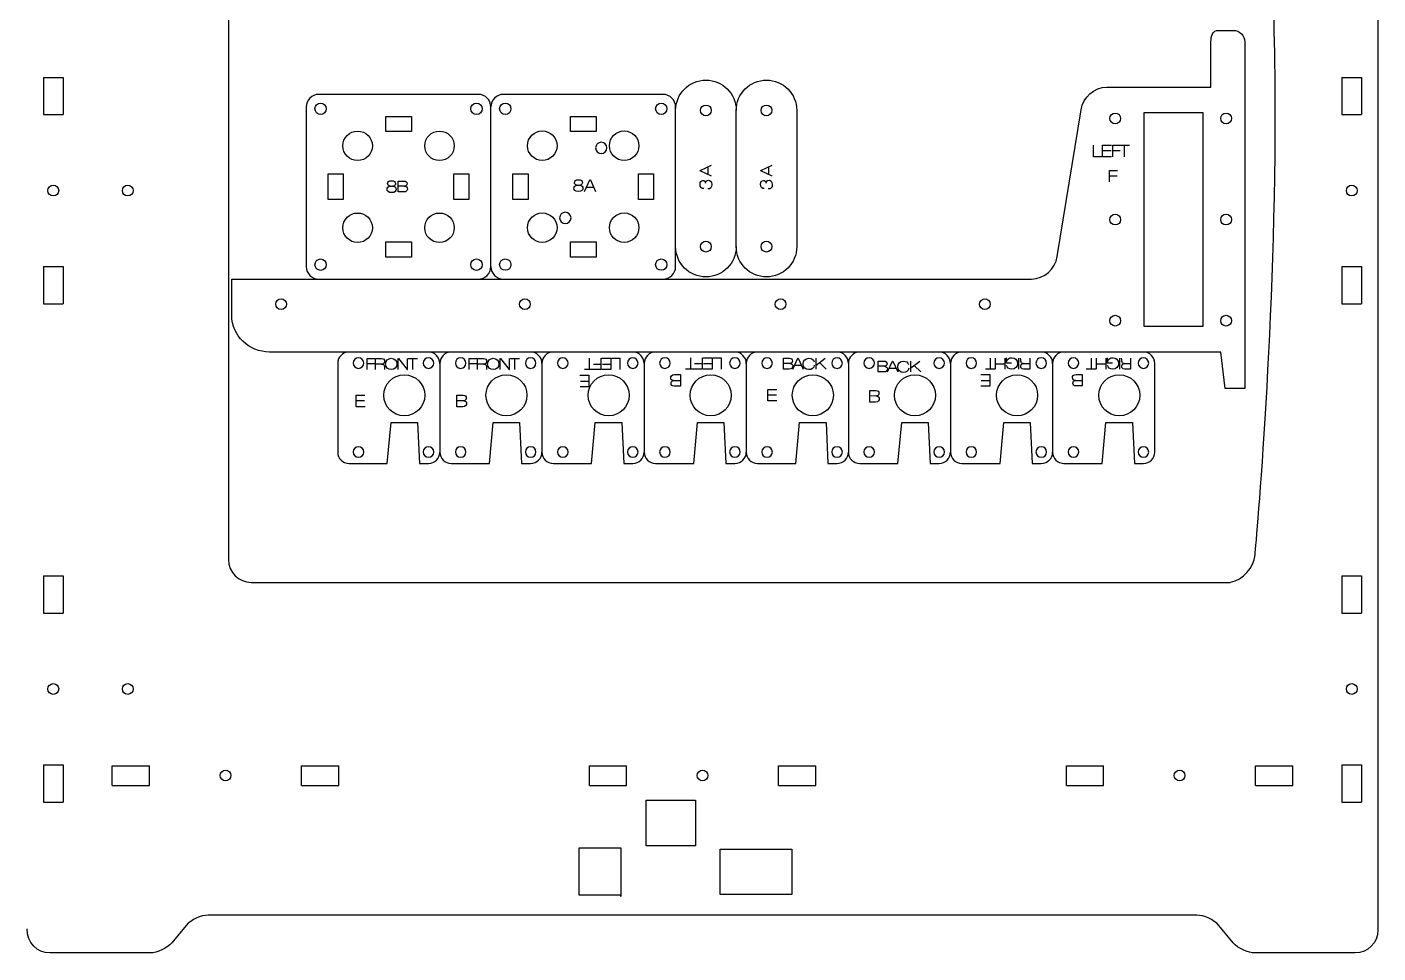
# Model space of a CAD drawing. Header units: millimetres. Extents: x -1166 to -93, y -857 to -63.
# Drawn here: x -449.9 to -92.8, y -450.9 to -206.1 of the extents above; entities that cross this region are included whole.
import ezdxf

# ---------------------------------------------------------------- set-up
doc = ezdxf.new("R2010")
doc.units = ezdxf.units.MM
doc.layers.add('CUTS', color=1, linetype='Continuous', true_color=0xff0000)
doc.layers.add('TEXT', color=5, linetype='Continuous', true_color=0x0000ff)

msp = doc.modelspace()

# ---------------------------------------------------------------- linework, layer by layer
at = {"layer": 'CUTS', "color": 1, "lineweight": 25, "true_color": 0xff0000}
for p, q in [((-445.6, -219.45), (-440.4, -219.45)), ((-445.6, -219.45), (-445.6, -229.3)), ((-440.4, -219.45), (-440.4, -229.3)), ((-102.38, -219.45), (-97.18, -219.45)), ((-102.38, -219.45), (-102.38, -229.3)), ((-97.18, -219.45), (-97.18, -229.3)), ((-445.6, -229.3), (-440.4, -229.3)), ((-102.38, -229.3), (-97.18, -229.3)), ((-445.6, -269.45), (-440.4, -269.45)), ((-445.6, -269.45), (-445.6, -279.3)), ((-440.4, -269.45), (-440.4, -279.3)), ((-102.38, -269.45), (-97.18, -269.45)), ((-102.38, -269.45), (-102.38, -279.3)), ((-97.18, -269.45), (-97.18, -279.3)), ((-445.6, -279.3), (-440.4, -279.3)), ((-102.38, -279.3), (-97.18, -279.3)), ((-445.6, -351.17), (-440.4, -351.17)), ((-445.6, -351.17), (-445.6, -361.02)), ((-440.4, -351.17), (-440.4, -361.02)), ((-102.38, -351.17), (-97.18, -351.17)), ((-102.38, -351.17), (-102.38, -361.02)), ((-97.18, -351.17), (-97.18, -361.02)), ((-445.6, -361.02), (-440.4, -361.02)), ((-102.38, -361.02), (-97.18, -361.02)), ((-445.6, -401.17), (-440.4, -401.17)), ((-445.6, -401.17), (-445.6, -411.02)), ((-440.4, -401.17), (-440.4, -411.02)), ((-427.39, -406.57), (-427.39, -401.37)), ((-427.39, -401.37), (-417.54, -401.37)), ((-417.54, -406.57), (-417.54, -401.37)), ((-377.39, -406.57), (-377.39, -401.37)), ((-377.39, -401.37), (-367.54, -401.37)), ((-367.54, -406.57), (-367.54, -401.37)), ((-301.3, -406.57), (-301.3, -401.37)), ((-301.3, -401.37), (-291.45, -401.37)), ((-291.45, -406.57), (-291.45, -401.37)), ((-251.3, -406.57), (-251.3, -401.37)), ((-251.3, -401.37), (-241.45, -401.37)), ((-241.45, -406.57), (-241.45, -401.37)), ((-175.2, -406.57), (-175.2, -401.37)), ((-175.2, -401.37), (-165.36, -401.37)), ((-165.36, -406.57), (-165.36, -401.37)), ((-125.2, -406.57), (-125.2, -401.37)), ((-125.2, -401.37), (-115.36, -401.37)), ((-115.36, -406.57), (-115.36, -401.37)), ((-102.38, -401.17), (-97.18, -401.17)), ((-102.38, -401.17), (-102.38, -411.02)), ((-97.18, -401.17), (-97.18, -411.02)), ((-427.39, -406.57), (-417.54, -406.57)), ((-377.39, -406.57), (-367.54, -406.57)), ((-301.3, -406.57), (-291.45, -406.57)), ((-251.3, -406.57), (-241.45, -406.57)), ((-175.2, -406.57), (-165.36, -406.57)), ((-125.2, -406.57), (-115.36, -406.57)), ((-445.6, -411.02), (-440.4, -411.02)), ((-102.38, -411.02), (-97.18, -411.02))]:
    msp.add_line(p, q, dxfattribs=at)
for points in [[(-92.85, -78.85), (-92.85, -444.87)], [(-396.69, -103.92), (-396.69, -346.92)], [(-134.99, -207.04), (-131.07, -207.04)], [(-164.52, -222.04), (-136.99, -222.04), (-136.99, -210.04)], [(-128.07, -210.04), (-128.07, -225.04), (-128.07, -225.04)], [(-330.64, -223.94), (-372.82, -223.95)], [(-281.82, -223.94), (-324, -223.95)], [(-128.07, -225.04), (-128.07, -301.66), (-133.28, -301.66), (-134.38, -292.04), (-382.63, -292.04), (-385.81, -292.04)], [(-376.14, -227.27), (-376.13, -269.44)], [(-327.32, -269.44), (-327.33, -227.26)], [(-278.49, -269.44), (-278.5, -227.26)], [(-262.49, -264.18), (-262.49, -228.18)], [(-246.49, -228.18), (-246.49, -264.18), (-246.49, -264.18)], [(-177.65, -266.8), (-171.29, -227.99)], [(-355.13, -229.75), (-348.33, -229.75), (-348.33, -233.75), (-355.13, -233.75), (-355.13, -229.75), (-355.13, -229.75)], [(-306.3, -229.75), (-299.5, -229.75), (-299.5, -233.75), (-306.3, -233.75), (-306.3, -229.75), (-306.3, -229.75)], [(-154.62, -228.74), (-139.17, -228.74), (-139.17, -285.33), (-154.62, -285.33), (-154.62, -228.74), (-154.62, -228.74)], [(-370.33, -244.95), (-366.33, -244.95), (-366.33, -251.75), (-370.33, -251.75), (-370.33, -244.95), (-370.33, -244.95)], [(-333.12, -251.76), (-337.12, -251.75), (-337.12, -244.95), (-333.12, -244.95), (-333.12, -251.76), (-333.12, -251.76)], [(-321.51, -244.95), (-317.51, -244.95), (-317.51, -251.75), (-321.51, -251.75), (-321.51, -244.95), (-321.51, -244.95)], [(-288.3, -244.95), (-284.3, -244.95), (-284.3, -251.75), (-288.3, -251.75), (-288.3, -244.95), (-288.3, -244.95)], [(-355.13, -262.95), (-348.33, -262.95), (-348.33, -266.95), (-355.13, -266.95), (-355.13, -262.95), (-355.13, -262.95)], [(-306.31, -266.95), (-306.3, -262.95), (-299.5, -262.95), (-299.5, -266.95), (-306.31, -266.95), (-306.31, -266.95)], [(-395.81, -282.39), (-395.81, -272.75), (-184.42, -272.75)], [(-367.81, -295.04), (-367.81, -318.5)], [(-340.81, -295.04), (-340.81, -318.5)], [(-313.82, -295.04), (-313.82, -318.5)], [(-286.82, -295.04), (-286.82, -318.5)], [(-259.83, -295.04), (-259.83, -318.5)], [(-232.83, -295.04), (-232.83, -318.5)], [(-205.83, -295.04), (-205.83, -318.5)], [(-178.84, -295.04), (-178.84, -318.5)], [(-151.84, -318.5), (-151.84, -295.04)], [(-364.81, -321.5), (-354.71, -321.5), (-353.71, -310.66), (-346.71, -310.66), (-346.71, -310.66), (-346.21, -321.5), (-343.81, -321.5)], [(-337.81, -321.5), (-327.72, -321.5), (-326.72, -310.66), (-319.72, -310.66), (-319.72, -310.66), (-319.22, -321.5), (-316.82, -321.5)], [(-310.82, -321.5), (-300.72, -321.5), (-299.72, -310.66), (-292.72, -310.66), (-292.22, -321.5), (-289.82, -321.5)], [(-283.82, -321.5), (-273.72, -321.5), (-272.72, -310.66), (-265.72, -310.66), (-265.72, -310.66), (-265.22, -321.5), (-262.82, -321.5)], [(-256.83, -321.5), (-246.73, -321.5), (-245.73, -310.66), (-238.73, -310.66), (-238.73, -310.66), (-238.23, -321.5), (-235.83, -321.5)], [(-229.83, -321.5), (-219.73, -321.5), (-218.73, -310.66), (-211.73, -310.66), (-211.73, -310.66), (-211.23, -321.5), (-208.83, -321.5)], [(-202.83, -321.5), (-192.74, -321.5), (-191.74, -310.66), (-184.74, -310.66), (-184.74, -310.66), (-184.24, -321.5), (-181.84, -321.5)], [(-175.84, -321.5), (-165.74, -321.5), (-164.74, -310.66), (-157.74, -310.66), (-157.74, -310.66), (-157.24, -321.5), (-154.84, -321.5)], [(-390.69, -352.92), (-131.89, -352.92), (-131.82, -352.86), (-131.82, -352.86)], [(-286.28, -410.52), (-273.28, -410.52), (-273.28, -422.52), (-286.28, -422.52), (-286.28, -410.52), (-286.28, -410.52)], [(-292.98, -435.62), (-303.98, -435.62), (-303.98, -423.12), (-292.98, -423.12), (-292.98, -435.92), (-292.98, -435.62), (-292.98, -435.62)], [(-266.68, -423.42), (-247.78, -423.42), (-247.78, -435.42), (-266.68, -435.42), (-266.68, -423.42), (-266.68, -423.42)], [(-140.74, -440.87), (-402.04, -440.87)], [(-407.84, -443.57), (-411.69, -448.17)], [(-131.09, -448.17), (-134.95, -443.57)], [(-417.48, -450.87), (-443.94, -450.87)], [(-98.85, -450.87), (-125.3, -450.87)]]:
    msp.add_lwpolyline(points, dxfattribs=at)
for points in [[(-119.99, -228.93), (-119.99, -203.88), (-121.73, -157.78), (-121.73, -157.78)], [(-136.99, -210.04), (-136.99, -208.39), (-136.64, -207.04), (-134.99, -207.04)], [(-131.07, -207.04), (-129.42, -207.04), (-128.07, -208.39), (-128.07, -210.04)], [(-278.49, -228.18), (-278.49, -223.77), (-274.91, -220.18), (-270.49, -220.18)], [(-270.49, -220.18), (-266.07, -220.18), (-262.49, -223.76), (-262.49, -228.18)], [(-262.49, -228.18), (-262.49, -223.76), (-258.91, -220.18), (-254.49, -220.18)], [(-254.49, -220.18), (-250.08, -220.18), (-246.49, -223.76), (-246.49, -228.18)], [(-372.82, -223.95), (-374.64, -223.95), (-376.14, -225.44), (-376.14, -227.27)], [(-327.33, -227.26), (-327.33, -225.43), (-328.82, -223.94), (-330.64, -223.94)], [(-324, -223.95), (-325.82, -223.95), (-327.32, -225.44), (-327.32, -227.27)], [(-278.5, -227.26), (-278.5, -225.43), (-280, -223.94), (-281.82, -223.94)], [(-171.29, -227.99), (-170.87, -224.71), (-167.82, -222.04), (-164.52, -222.04)], [(-373.83, -227.75), (-373.83, -226.92), (-373.16, -226.25), (-372.33, -226.25)], [(-372.33, -229.25), (-373.16, -229.25), (-373.83, -228.58), (-373.83, -227.75)], [(-372.33, -226.25), (-371.5, -226.25), (-370.83, -226.92), (-370.83, -227.75)], [(-370.83, -227.75), (-370.83, -228.58), (-371.5, -229.25), (-372.33, -229.25)], [(-332.62, -227.75), (-332.62, -226.92), (-331.95, -226.25), (-331.12, -226.25)], [(-331.12, -229.25), (-331.95, -229.25), (-332.62, -228.58), (-332.62, -227.75)], [(-331.12, -226.25), (-330.29, -226.25), (-329.62, -226.92), (-329.62, -227.75)], [(-329.62, -227.75), (-329.62, -228.58), (-330.29, -229.25), (-331.12, -229.25)], [(-325.01, -227.75), (-325.01, -226.92), (-324.34, -226.25), (-323.51, -226.25)], [(-323.51, -229.25), (-324.34, -229.25), (-325.01, -228.58), (-325.01, -227.75)], [(-323.51, -226.25), (-322.68, -226.25), (-322.01, -226.92), (-322.01, -227.75)], [(-322.01, -227.75), (-322.01, -228.58), (-322.68, -229.25), (-323.51, -229.25)], [(-283.8, -227.75), (-283.8, -226.92), (-283.13, -226.25), (-282.3, -226.25)], [(-282.3, -229.25), (-283.13, -229.25), (-283.8, -228.58), (-283.8, -227.75)], [(-282.3, -226.25), (-281.47, -226.25), (-280.8, -226.92), (-280.8, -227.75)], [(-280.8, -227.75), (-280.8, -228.58), (-281.47, -229.25), (-282.3, -229.25)], [(-271.92, -228.18), (-271.92, -227.4), (-271.28, -226.76), (-270.49, -226.76)], [(-270.49, -229.61), (-271.28, -229.61), (-271.92, -228.97), (-271.92, -228.18)], [(-270.49, -226.76), (-269.71, -226.76), (-269.07, -227.4), (-269.07, -228.18)], [(-269.07, -228.18), (-269.07, -228.97), (-269.71, -229.61), (-270.49, -229.61)], [(-255.92, -228.18), (-255.92, -227.4), (-255.28, -226.76), (-254.49, -226.76)], [(-254.49, -229.61), (-255.28, -229.61), (-255.92, -228.97), (-255.92, -228.18)], [(-254.49, -226.76), (-253.71, -226.76), (-253.07, -227.4), (-253.07, -228.18)], [(-253.07, -228.18), (-253.07, -228.97), (-253.71, -229.61), (-254.49, -229.61)], [(-163.73, -230.31), (-163.73, -229.52), (-163.09, -228.89), (-162.31, -228.89)], [(-162.31, -231.74), (-163.09, -231.74), (-163.73, -231.1), (-163.73, -230.31)], [(-162.31, -228.89), (-161.52, -228.89), (-160.88, -229.52), (-160.88, -230.31)], [(-160.88, -230.31), (-160.88, -231.1), (-161.52, -231.74), (-162.31, -231.74)], [(-134.42, -230.31), (-134.42, -229.52), (-133.78, -228.89), (-132.99, -228.89)], [(-132.99, -231.74), (-133.78, -231.74), (-134.42, -231.1), (-134.42, -230.31)], [(-132.99, -228.89), (-132.2, -228.89), (-131.57, -229.52), (-131.57, -230.31)], [(-131.57, -230.31), (-131.57, -231.1), (-132.2, -231.74), (-132.99, -231.74)], [(-125.34, -345.68), (-125.34, -345.68), (-119.99, -288.69), (-119.99, -228.93)], [(-366.46, -237.54), (-366.46, -235.39), (-364.71, -233.64), (-362.56, -233.64)], [(-362.56, -233.64), (-360.4, -233.64), (-358.66, -235.39), (-358.66, -237.54)], [(-344.8, -237.54), (-344.8, -235.39), (-343.05, -233.64), (-340.9, -233.64)], [(-340.9, -233.64), (-338.74, -233.64), (-337, -235.39), (-337, -237.54)], [(-317.65, -237.52), (-317.65, -235.37), (-315.9, -233.62), (-313.75, -233.62)], [(-313.75, -233.62), (-311.6, -233.62), (-309.85, -235.37), (-309.85, -237.52)], [(-295.99, -237.52), (-295.99, -235.37), (-294.25, -233.62), (-292.09, -233.62)], [(-292.09, -233.62), (-289.94, -233.62), (-288.19, -235.37), (-288.19, -237.52)], [(-362.56, -241.44), (-364.71, -241.44), (-366.46, -239.69), (-366.46, -237.54)], [(-358.66, -237.54), (-358.66, -239.69), (-360.4, -241.44), (-362.56, -241.44)], [(-340.9, -241.44), (-343.05, -241.44), (-344.8, -239.69), (-344.8, -237.54)], [(-337, -237.54), (-337, -239.69), (-338.74, -241.44), (-340.9, -241.44)], [(-313.75, -241.42), (-315.9, -241.42), (-317.65, -239.68), (-317.65, -237.52)], [(-309.85, -237.52), (-309.85, -239.68), (-311.6, -241.42), (-313.75, -241.42)], [(-298.15, -236.6), (-298.98, -236.6), (-299.65, -237.27), (-299.65, -238.1)], [(-299.65, -238.1), (-299.65, -238.93), (-298.98, -239.6), (-298.15, -239.6)], [(-296.65, -238.1), (-296.65, -237.27), (-297.33, -236.6), (-298.15, -236.6)], [(-298.15, -239.6), (-297.33, -239.6), (-296.65, -238.93), (-296.65, -238.1)], [(-292.09, -241.42), (-294.25, -241.42), (-295.99, -239.68), (-295.99, -237.52)], [(-288.19, -237.52), (-288.19, -239.68), (-289.94, -241.42), (-292.09, -241.42)], [(-444.42, -249.37), (-444.42, -248.58), (-443.79, -247.95), (-443, -247.95)], [(-443, -250.8), (-443.79, -250.8), (-444.42, -250.16), (-444.42, -249.37)], [(-443, -247.95), (-442.21, -247.95), (-441.57, -248.58), (-441.57, -249.37)], [(-441.57, -249.37), (-441.57, -250.16), (-442.21, -250.8), (-443, -250.8)], [(-424.74, -249.37), (-424.74, -248.58), (-424.1, -247.95), (-423.31, -247.95)], [(-423.31, -250.8), (-424.1, -250.8), (-424.74, -250.16), (-424.74, -249.37)], [(-423.31, -247.95), (-422.53, -247.95), (-421.89, -248.58), (-421.89, -249.37)], [(-421.89, -249.37), (-421.89, -250.16), (-422.53, -250.8), (-423.31, -250.8)], [(-101.2, -249.37), (-101.2, -248.58), (-100.56, -247.95), (-99.78, -247.95)], [(-99.78, -250.8), (-100.56, -250.8), (-101.2, -250.16), (-101.2, -249.37)], [(-99.78, -247.95), (-98.99, -247.95), (-98.35, -248.58), (-98.35, -249.37)], [(-98.35, -249.37), (-98.35, -250.16), (-98.99, -250.8), (-99.78, -250.8)], [(-366.46, -259.2), (-366.46, -257.04), (-364.71, -255.3), (-362.56, -255.3)], [(-362.56, -255.3), (-360.4, -255.3), (-358.66, -257.04), (-358.66, -259.2)], [(-344.8, -259.2), (-344.8, -257.04), (-343.05, -255.3), (-340.9, -255.3)], [(-340.9, -255.3), (-338.74, -255.3), (-337, -257.04), (-337, -259.2)], [(-317.65, -259.18), (-317.65, -257.03), (-315.9, -255.28), (-313.75, -255.28)], [(-313.75, -255.28), (-311.6, -255.28), (-309.85, -257.03), (-309.85, -259.18)], [(-307.65, -255.1), (-308.48, -255.1), (-309.15, -255.77), (-309.15, -256.6)], [(-309.15, -256.6), (-309.15, -257.43), (-308.48, -258.1), (-307.65, -258.1)], [(-306.15, -256.6), (-306.15, -255.77), (-306.83, -255.1), (-307.65, -255.1)], [(-307.65, -258.1), (-306.83, -258.1), (-306.15, -257.43), (-306.15, -256.6)], [(-295.99, -259.18), (-295.99, -257.03), (-294.25, -255.28), (-292.09, -255.28)], [(-292.09, -255.28), (-289.94, -255.28), (-288.19, -257.03), (-288.19, -259.18)], [(-163.73, -257.04), (-163.73, -256.25), (-163.09, -255.61), (-162.31, -255.61)], [(-162.31, -258.46), (-163.09, -258.46), (-163.73, -257.82), (-163.73, -257.04)], [(-162.31, -255.61), (-161.52, -255.61), (-160.88, -256.25), (-160.88, -257.04)], [(-160.88, -257.04), (-160.88, -257.82), (-161.52, -258.46), (-162.31, -258.46)], [(-134.42, -257.04), (-134.42, -256.25), (-133.78, -255.61), (-132.99, -255.61)], [(-132.99, -258.46), (-133.78, -258.46), (-134.42, -257.82), (-134.42, -257.04)], [(-132.99, -255.61), (-132.2, -255.61), (-131.57, -256.25), (-131.57, -257.04)], [(-131.57, -257.04), (-131.57, -257.82), (-132.2, -258.46), (-132.99, -258.46)], [(-362.56, -263.1), (-364.71, -263.1), (-366.46, -261.35), (-366.46, -259.2)], [(-358.66, -259.2), (-358.66, -261.35), (-360.4, -263.1), (-362.56, -263.1)], [(-340.9, -263.1), (-343.05, -263.1), (-344.8, -261.35), (-344.8, -259.2)], [(-337, -259.2), (-337, -261.35), (-338.74, -263.1), (-340.9, -263.1)], [(-313.75, -263.08), (-315.9, -263.08), (-317.65, -261.33), (-317.65, -259.18)], [(-309.85, -259.18), (-309.85, -261.33), (-311.6, -263.08), (-313.75, -263.08)], [(-292.09, -263.08), (-294.25, -263.08), (-295.99, -261.33), (-295.99, -259.18)], [(-288.19, -259.18), (-288.19, -261.33), (-289.94, -263.08), (-292.09, -263.08)], [(-270.49, -272.18), (-274.91, -272.18), (-278.49, -268.6), (-278.49, -264.18)], [(-271.92, -264.18), (-271.92, -263.4), (-271.28, -262.76), (-270.49, -262.76)], [(-270.49, -265.61), (-271.28, -265.61), (-271.92, -264.97), (-271.92, -264.18)], [(-270.49, -262.76), (-269.71, -262.76), (-269.07, -263.4), (-269.07, -264.18)], [(-269.07, -264.18), (-269.07, -264.97), (-269.71, -265.61), (-270.49, -265.61)], [(-262.49, -264.18), (-262.49, -268.6), (-266.07, -272.18), (-270.49, -272.18)], [(-254.49, -272.18), (-258.91, -272.18), (-262.49, -268.6), (-262.49, -264.18)], [(-255.92, -264.18), (-255.92, -263.4), (-255.28, -262.76), (-254.49, -262.76)], [(-254.49, -265.61), (-255.28, -265.61), (-255.92, -264.97), (-255.92, -264.18)], [(-254.49, -262.76), (-253.71, -262.76), (-253.07, -263.4), (-253.07, -264.18)], [(-253.07, -264.18), (-253.07, -264.97), (-253.71, -265.61), (-254.49, -265.61)], [(-246.49, -264.18), (-246.49, -268.6), (-250.08, -272.18), (-254.49, -272.18)], [(-373.83, -268.96), (-373.83, -268.13), (-373.16, -267.45), (-372.33, -267.45)], [(-372.33, -267.45), (-371.5, -267.45), (-370.83, -268.13), (-370.83, -268.96)], [(-332.62, -268.96), (-332.62, -268.13), (-331.95, -267.45), (-331.12, -267.45)], [(-331.12, -267.45), (-330.29, -267.45), (-329.62, -268.13), (-329.62, -268.96)], [(-325.01, -268.95), (-325.01, -268.13), (-324.34, -267.45), (-323.51, -267.45)], [(-323.51, -267.45), (-322.68, -267.45), (-322.01, -268.13), (-322.01, -268.95)], [(-283.8, -268.95), (-283.8, -268.13), (-283.13, -267.45), (-282.3, -267.45)], [(-282.3, -267.45), (-281.47, -267.45), (-280.8, -268.13), (-280.8, -268.95)], [(-184.42, -272.75), (-181.12, -272.75), (-178.07, -270.08), (-177.65, -266.8)], [(-376.13, -269.44), (-376.13, -271.27), (-374.64, -272.76), (-372.81, -272.76)], [(-372.33, -270.46), (-373.16, -270.46), (-373.83, -269.78), (-373.83, -268.96)], [(-370.83, -268.96), (-370.83, -269.78), (-371.5, -270.46), (-372.33, -270.46)], [(-331.12, -270.46), (-331.95, -270.46), (-332.62, -269.78), (-332.62, -268.96)], [(-329.62, -268.96), (-329.62, -269.78), (-330.29, -270.46), (-331.12, -270.46)], [(-330.63, -272.75), (-328.81, -272.75), (-327.32, -271.26), (-327.32, -269.44)], [(-327.31, -269.45), (-327.31, -271.27), (-325.81, -272.76), (-323.99, -272.76)], [(-323.51, -270.45), (-324.34, -270.45), (-325.01, -269.78), (-325.01, -268.95)], [(-322.01, -268.95), (-322.01, -269.78), (-322.68, -270.45), (-323.51, -270.45)], [(-282.3, -270.45), (-283.13, -270.45), (-283.8, -269.78), (-283.8, -268.95)], [(-280.8, -268.95), (-280.8, -269.78), (-281.47, -270.45), (-282.3, -270.45)], [(-281.81, -272.75), (-279.99, -272.75), (-278.49, -271.26), (-278.49, -269.44)], [(-384.21, -279.4), (-384.21, -278.61), (-383.57, -277.97), (-382.78, -277.97)], [(-382.78, -277.97), (-381.99, -277.97), (-381.36, -278.61), (-381.36, -279.4)], [(-319.76, -279.4), (-319.76, -278.61), (-319.12, -277.97), (-318.33, -277.97)], [(-318.33, -277.97), (-317.54, -277.97), (-316.91, -278.61), (-316.91, -279.4)], [(-252.18, -279.4), (-252.18, -278.61), (-251.54, -277.97), (-250.75, -277.97)], [(-250.75, -277.97), (-249.97, -277.97), (-249.33, -278.61), (-249.33, -279.4)], [(-198.17, -279.4), (-198.17, -278.61), (-197.53, -277.97), (-196.75, -277.97)], [(-196.75, -277.97), (-195.96, -277.97), (-195.32, -278.61), (-195.32, -279.4)], [(-382.78, -280.82), (-383.57, -280.82), (-384.21, -280.18), (-384.21, -279.4)], [(-381.36, -279.4), (-381.36, -280.18), (-381.99, -280.82), (-382.78, -280.82)], [(-318.33, -280.82), (-319.12, -280.82), (-319.76, -280.18), (-319.76, -279.4)], [(-316.91, -279.4), (-316.91, -280.18), (-317.54, -280.82), (-318.33, -280.82)], [(-250.75, -280.82), (-251.54, -280.82), (-252.18, -280.18), (-252.18, -279.4)], [(-249.33, -279.4), (-249.33, -280.18), (-249.97, -280.82), (-250.75, -280.82)], [(-196.75, -280.82), (-197.53, -280.82), (-198.17, -280.18), (-198.17, -279.4)], [(-195.32, -279.4), (-195.32, -280.18), (-195.96, -280.82), (-196.75, -280.82)], [(-385.81, -292.04), (-391.31, -292.04), (-395.81, -287.7), (-395.81, -282.39)], [(-163.73, -283.76), (-163.73, -282.97), (-163.09, -282.33), (-162.31, -282.33)], [(-162.31, -285.18), (-163.09, -285.18), (-163.73, -284.55), (-163.73, -283.76)], [(-162.31, -282.33), (-161.52, -282.33), (-160.88, -282.97), (-160.88, -283.76)], [(-160.88, -283.76), (-160.88, -284.55), (-161.52, -285.18), (-162.31, -285.18)], [(-134.42, -283.76), (-134.42, -282.97), (-133.78, -282.33), (-132.99, -282.33)], [(-132.99, -285.18), (-133.78, -285.18), (-134.42, -284.55), (-134.42, -283.76)], [(-132.99, -282.33), (-132.2, -282.33), (-131.57, -282.97), (-131.57, -283.76)], [(-131.57, -283.76), (-131.57, -284.55), (-132.2, -285.18), (-132.99, -285.18)], [(-364.81, -292.04), (-366.47, -292.04), (-367.81, -293.38), (-367.81, -295.04)], [(-340.81, -295.04), (-340.81, -293.38), (-342.16, -292.04), (-343.81, -292.04)], [(-337.81, -292.04), (-339.47, -292.04), (-340.81, -293.38), (-340.81, -295.04)], [(-313.82, -295.04), (-313.82, -293.38), (-315.16, -292.04), (-316.82, -292.04)], [(-310.82, -292.04), (-312.47, -292.04), (-313.82, -293.38), (-313.82, -295.04)], [(-286.82, -295.04), (-286.82, -293.38), (-288.16, -292.04), (-289.82, -292.04)], [(-283.82, -292.04), (-285.48, -292.04), (-286.82, -293.38), (-286.82, -295.04)], [(-259.82, -295.04), (-259.82, -293.38), (-261.17, -292.04), (-262.82, -292.04)], [(-256.83, -292.04), (-258.48, -292.04), (-259.83, -293.38), (-259.83, -295.04)], [(-232.83, -295.04), (-232.83, -293.38), (-234.17, -292.04), (-235.83, -292.04)], [(-229.83, -292.04), (-231.49, -292.04), (-232.83, -293.38), (-232.83, -295.04)], [(-205.83, -295.04), (-205.83, -293.38), (-207.18, -292.04), (-208.83, -292.04)], [(-202.83, -292.04), (-204.49, -292.04), (-205.83, -293.38), (-205.83, -295.04)], [(-178.84, -295.04), (-178.84, -293.38), (-180.18, -292.04), (-181.84, -292.04)], [(-175.84, -292.04), (-177.49, -292.04), (-178.84, -293.38), (-178.84, -295.04)], [(-151.84, -295.04), (-151.84, -293.38), (-153.18, -292.04), (-154.84, -292.04)], [(-362.31, -293.57), (-363.08, -293.56), (-363.71, -294.19), (-363.71, -294.96)], [(-363.71, -294.96), (-363.71, -295.73), (-363.09, -296.36), (-362.31, -296.37)], [(-360.91, -294.97), (-360.91, -294.2), (-361.53, -293.57), (-362.31, -293.57)], [(-362.31, -296.37), (-361.54, -296.37), (-360.91, -295.75), (-360.91, -294.97)], [(-345.21, -294.96), (-345.22, -295.73), (-344.59, -296.36), (-343.82, -296.37)], [(-343.81, -293.57), (-344.58, -293.56), (-345.21, -294.19), (-345.21, -294.96)], [(-343.82, -296.37), (-343.04, -296.37), (-342.42, -295.75), (-342.41, -294.97)], [(-342.41, -294.97), (-342.41, -294.2), (-343.03, -293.57), (-343.81, -293.57)], [(-336.71, -294.96), (-336.72, -295.73), (-336.09, -296.36), (-335.32, -296.37)], [(-335.31, -293.57), (-336.08, -293.56), (-336.71, -294.19), (-336.71, -294.96)], [(-335.32, -296.37), (-334.54, -296.37), (-333.92, -295.75), (-333.91, -294.97)], [(-333.91, -294.97), (-333.91, -294.2), (-334.54, -293.57), (-335.31, -293.57)], [(-316.81, -293.57), (-317.58, -293.56), (-318.21, -294.19), (-318.22, -294.96)], [(-318.22, -294.96), (-318.22, -295.73), (-317.59, -296.36), (-316.82, -296.37)], [(-316.82, -296.37), (-316.05, -296.37), (-315.42, -295.74), (-315.42, -294.97)], [(-315.42, -294.97), (-315.41, -294.2), (-316.04, -293.57), (-316.81, -293.57)], [(-308.31, -293.57), (-309.08, -293.56), (-309.71, -294.19), (-309.72, -294.96)], [(-309.72, -294.96), (-309.72, -295.73), (-309.09, -296.36), (-308.32, -296.37)], [(-308.32, -296.37), (-307.55, -296.37), (-306.92, -295.74), (-306.92, -294.97)], [(-306.92, -294.97), (-306.91, -294.2), (-307.54, -293.57), (-308.31, -293.57)], [(-289.82, -293.57), (-290.59, -293.56), (-291.22, -294.19), (-291.22, -294.96)], [(-291.22, -294.96), (-291.22, -295.73), (-290.6, -296.36), (-289.82, -296.37)], [(-288.42, -294.97), (-288.42, -294.2), (-289.04, -293.57), (-289.82, -293.57)], [(-289.82, -296.37), (-289.05, -296.37), (-288.42, -295.74), (-288.42, -294.97)], [(-281.32, -293.57), (-282.09, -293.56), (-282.72, -294.19), (-282.72, -294.96)], [(-282.72, -294.96), (-282.72, -295.73), (-282.1, -296.36), (-281.32, -296.37)], [(-279.92, -294.97), (-279.92, -294.2), (-280.54, -293.57), (-281.32, -293.57)], [(-281.32, -296.37), (-280.55, -296.37), (-279.92, -295.74), (-279.92, -294.97)], [(-264.22, -294.96), (-264.23, -295.73), (-263.6, -296.36), (-262.83, -296.37)], [(-262.82, -293.57), (-263.59, -293.56), (-264.22, -294.19), (-264.22, -294.96)], [(-262.83, -296.37), (-262.05, -296.37), (-261.42, -295.74), (-261.42, -294.97)], [(-261.42, -294.97), (-261.42, -294.2), (-262.04, -293.57), (-262.82, -293.57)], [(-254.32, -293.57), (-255.09, -293.56), (-255.72, -294.19), (-255.73, -294.96)], [(-255.73, -294.96), (-255.73, -295.73), (-255.1, -296.36), (-254.33, -296.37)], [(-254.33, -296.37), (-253.56, -296.37), (-252.93, -295.74), (-252.93, -294.97)], [(-252.93, -294.97), (-252.92, -294.2), (-253.55, -293.57), (-254.32, -293.57)], [(-235.82, -293.57), (-236.59, -293.56), (-237.22, -294.19), (-237.23, -294.96)], [(-237.23, -294.96), (-237.23, -295.73), (-236.6, -296.36), (-235.83, -296.37)], [(-235.83, -296.37), (-235.06, -296.37), (-234.43, -295.74), (-234.43, -294.97)], [(-234.43, -294.97), (-234.42, -294.2), (-235.05, -293.57), (-235.82, -293.57)], [(-227.32, -293.57), (-228.1, -293.56), (-228.73, -294.19), (-228.73, -294.96)], [(-228.73, -294.96), (-228.73, -295.73), (-228.11, -296.36), (-227.33, -296.37)], [(-227.33, -296.37), (-226.56, -296.37), (-225.93, -295.74), (-225.93, -294.97)], [(-225.93, -294.97), (-225.93, -294.2), (-226.55, -293.57), (-227.32, -293.57)], [(-210.23, -294.96), (-210.24, -295.73), (-209.61, -296.36), (-208.84, -296.37)], [(-208.83, -293.57), (-209.6, -293.56), (-210.23, -294.19), (-210.23, -294.96)], [(-208.84, -296.37), (-208.06, -296.37), (-207.43, -295.74), (-207.43, -294.97)], [(-207.43, -294.97), (-207.43, -294.2), (-208.05, -293.57), (-208.83, -293.57)], [(-201.73, -294.96), (-201.74, -295.73), (-201.11, -296.36), (-200.34, -296.37)], [(-200.33, -293.57), (-201.1, -293.56), (-201.73, -294.19), (-201.73, -294.96)], [(-200.34, -296.37), (-199.56, -296.37), (-198.94, -295.74), (-198.93, -294.97)], [(-198.93, -294.97), (-198.93, -294.2), (-199.56, -293.57), (-200.33, -293.57)], [(-181.83, -293.57), (-182.6, -293.56), (-183.23, -294.19), (-183.24, -294.96)], [(-183.24, -294.96), (-183.24, -295.73), (-182.61, -296.36), (-181.84, -296.37)], [(-181.84, -296.37), (-181.07, -296.37), (-180.44, -295.74), (-180.44, -294.97)], [(-180.44, -294.97), (-180.43, -294.2), (-181.06, -293.57), (-181.83, -293.57)], [(-173.33, -293.57), (-174.11, -293.56), (-174.73, -294.19), (-174.74, -294.96)], [(-174.74, -294.96), (-174.74, -295.73), (-174.11, -296.36), (-173.34, -296.37)], [(-173.34, -296.37), (-172.57, -296.37), (-171.94, -295.74), (-171.94, -294.97)], [(-171.94, -294.97), (-171.93, -294.2), (-172.56, -293.57), (-173.33, -293.57)], [(-154.84, -293.57), (-155.61, -293.56), (-156.24, -294.19), (-156.24, -294.96)], [(-156.24, -294.96), (-156.24, -295.73), (-155.62, -296.36), (-154.84, -296.37)], [(-153.44, -294.97), (-153.44, -294.2), (-154.06, -293.57), (-154.84, -293.57)], [(-154.84, -296.37), (-154.07, -296.37), (-153.44, -295.74), (-153.44, -294.97)], [(-355.64, -303.47), (-355.64, -300.47), (-353.21, -298.04), (-350.21, -298.04)], [(-350.21, -298.04), (-347.22, -298.04), (-344.79, -300.47), (-344.79, -303.47)], [(-328.64, -303.47), (-328.64, -300.47), (-326.21, -298.04), (-323.21, -298.04)], [(-323.21, -298.04), (-320.22, -298.04), (-317.79, -300.47), (-317.79, -303.47)], [(-301.64, -303.47), (-301.64, -300.47), (-299.21, -298.04), (-296.22, -298.04)], [(-296.22, -298.04), (-293.22, -298.04), (-290.79, -300.47), (-290.79, -303.47)], [(-274.65, -303.47), (-274.65, -300.47), (-272.22, -298.04), (-269.22, -298.04)], [(-269.22, -298.04), (-266.23, -298.04), (-263.8, -300.47), (-263.8, -303.47)], [(-247.65, -303.47), (-247.65, -300.47), (-245.22, -298.04), (-242.23, -298.04)], [(-242.23, -298.04), (-239.23, -298.04), (-236.8, -300.47), (-236.8, -303.47)], [(-220.66, -303.47), (-220.66, -300.47), (-218.23, -298.04), (-215.23, -298.04)], [(-215.23, -298.04), (-212.24, -298.04), (-209.81, -300.47), (-209.81, -303.47)], [(-193.66, -303.47), (-193.66, -300.47), (-191.23, -298.04), (-188.23, -298.04)], [(-188.23, -298.04), (-185.24, -298.04), (-182.81, -300.47), (-182.81, -303.47)], [(-166.66, -303.47), (-166.66, -300.47), (-164.23, -298.04), (-161.24, -298.04)], [(-161.24, -298.04), (-158.24, -298.04), (-155.81, -300.47), (-155.81, -303.47)], [(-350.21, -308.89), (-353.21, -308.89), (-355.64, -306.46), (-355.64, -303.47)], [(-344.79, -303.47), (-344.79, -306.46), (-347.22, -308.89), (-350.21, -308.89)], [(-323.21, -308.89), (-326.21, -308.89), (-328.64, -306.46), (-328.64, -303.47)], [(-317.79, -303.47), (-317.79, -306.46), (-320.22, -308.89), (-323.21, -308.89)], [(-296.22, -308.89), (-299.21, -308.89), (-301.64, -306.46), (-301.64, -303.47)], [(-290.79, -303.47), (-290.79, -306.46), (-293.22, -308.89), (-296.22, -308.89)], [(-269.22, -308.89), (-272.22, -308.89), (-274.65, -306.46), (-274.65, -303.47)], [(-263.8, -303.47), (-263.8, -306.46), (-266.23, -308.89), (-269.22, -308.89)], [(-242.23, -308.89), (-245.22, -308.89), (-247.65, -306.46), (-247.65, -303.47)], [(-236.8, -303.47), (-236.8, -306.46), (-239.23, -308.89), (-242.23, -308.89)], [(-215.23, -308.89), (-218.23, -308.89), (-220.66, -306.46), (-220.66, -303.47)], [(-209.81, -303.47), (-209.81, -306.46), (-212.24, -308.89), (-215.23, -308.89)], [(-188.23, -308.89), (-191.23, -308.89), (-193.66, -306.46), (-193.66, -303.47)], [(-182.81, -303.47), (-182.81, -306.46), (-185.24, -308.89), (-188.23, -308.89)], [(-161.24, -308.89), (-164.23, -308.89), (-166.66, -306.46), (-166.66, -303.47)], [(-155.81, -303.47), (-155.81, -306.46), (-158.24, -308.89), (-161.24, -308.89)], [(-362.3, -317.07), (-363.08, -317.06), (-363.71, -317.69), (-363.71, -318.46)], [(-360.91, -318.47), (-360.91, -317.7), (-361.53, -317.07), (-362.3, -317.07)], [(-343.81, -317.07), (-344.58, -317.06), (-345.21, -317.69), (-345.21, -318.46)], [(-342.41, -318.47), (-342.41, -317.7), (-343.03, -317.07), (-343.81, -317.07)], [(-335.31, -317.07), (-336.08, -317.06), (-336.71, -317.69), (-336.71, -318.46)], [(-333.91, -318.47), (-333.91, -317.7), (-334.53, -317.07), (-335.31, -317.07)], [(-316.81, -317.07), (-317.58, -317.06), (-318.21, -317.69), (-318.22, -318.46)], [(-315.42, -318.47), (-315.41, -317.7), (-316.04, -317.07), (-316.81, -317.07)], [(-308.31, -317.07), (-309.08, -317.06), (-309.71, -317.69), (-309.72, -318.46)], [(-306.92, -318.47), (-306.91, -317.7), (-307.54, -317.07), (-308.31, -317.07)], [(-289.81, -317.07), (-290.59, -317.06), (-291.22, -317.69), (-291.22, -318.46)], [(-288.42, -318.47), (-288.42, -317.7), (-289.04, -317.07), (-289.81, -317.07)], [(-281.31, -317.07), (-282.09, -317.06), (-282.72, -317.69), (-282.72, -318.46)], [(-279.92, -318.47), (-279.92, -317.7), (-280.54, -317.07), (-281.31, -317.07)], [(-262.82, -317.07), (-263.59, -317.06), (-264.22, -317.69), (-264.22, -318.46)], [(-261.42, -318.47), (-261.42, -317.7), (-262.04, -317.07), (-262.82, -317.07)], [(-254.32, -317.07), (-255.09, -317.06), (-255.72, -317.69), (-255.73, -318.46)], [(-252.93, -318.47), (-252.92, -317.7), (-253.55, -317.07), (-254.32, -317.07)], [(-235.82, -317.07), (-236.6, -317.06), (-237.23, -317.69), (-237.23, -318.46)], [(-234.43, -318.47), (-234.43, -317.7), (-235.05, -317.07), (-235.82, -317.07)], [(-227.32, -317.07), (-228.1, -317.06), (-228.73, -317.69), (-228.73, -318.46)], [(-225.93, -318.47), (-225.93, -317.7), (-226.55, -317.07), (-227.32, -317.07)], [(-208.83, -317.07), (-209.6, -317.06), (-210.23, -317.69), (-210.23, -318.46)], [(-207.43, -318.47), (-207.43, -317.7), (-208.05, -317.07), (-208.83, -317.07)], [(-200.33, -317.07), (-201.1, -317.06), (-201.73, -317.69), (-201.73, -318.46)], [(-198.93, -318.47), (-198.93, -317.7), (-199.55, -317.07), (-200.33, -317.07)], [(-181.83, -317.07), (-182.6, -317.06), (-183.23, -317.69), (-183.24, -318.46)], [(-180.44, -318.47), (-180.43, -317.7), (-181.06, -317.07), (-181.83, -317.07)], [(-173.33, -317.07), (-174.1, -317.06), (-174.73, -317.69), (-174.74, -318.46)], [(-171.94, -318.47), (-171.93, -317.7), (-172.56, -317.07), (-173.33, -317.07)], [(-154.83, -317.07), (-155.61, -317.06), (-156.24, -317.69), (-156.24, -318.46)], [(-153.44, -318.47), (-153.44, -317.7), (-154.06, -317.07), (-154.83, -317.07)], [(-367.81, -318.5), (-367.81, -320.16), (-366.47, -321.5), (-364.81, -321.5)], [(-363.71, -318.46), (-363.71, -319.23), (-363.09, -319.86), (-362.31, -319.87)], [(-362.31, -319.87), (-361.54, -319.87), (-360.91, -319.24), (-360.91, -318.47)], [(-345.21, -318.46), (-345.22, -319.23), (-344.59, -319.86), (-343.82, -319.87)], [(-343.82, -319.87), (-343.04, -319.87), (-342.42, -319.24), (-342.41, -318.47)], [(-343.81, -321.5), (-342.16, -321.5), (-340.81, -320.16), (-340.81, -318.5)], [(-340.81, -318.5), (-340.81, -320.16), (-339.47, -321.5), (-337.81, -321.5)], [(-336.71, -318.46), (-336.72, -319.23), (-336.09, -319.86), (-335.32, -319.87)], [(-335.32, -319.87), (-334.54, -319.87), (-333.92, -319.24), (-333.91, -318.47)], [(-318.22, -318.46), (-318.22, -319.23), (-317.59, -319.86), (-316.82, -319.87)], [(-316.82, -319.87), (-316.05, -319.87), (-315.42, -319.24), (-315.42, -318.47)], [(-316.82, -321.5), (-315.16, -321.5), (-313.82, -320.16), (-313.82, -318.5)], [(-313.82, -318.5), (-313.82, -320.16), (-312.47, -321.5), (-310.82, -321.5)], [(-309.72, -318.46), (-309.72, -319.23), (-309.09, -319.86), (-308.32, -319.87)], [(-308.32, -319.87), (-307.55, -319.87), (-306.92, -319.24), (-306.92, -318.47)], [(-291.22, -318.46), (-291.22, -319.23), (-290.6, -319.86), (-289.82, -319.87)], [(-289.82, -319.87), (-289.05, -319.87), (-288.42, -319.24), (-288.42, -318.47)], [(-289.82, -321.5), (-288.16, -321.5), (-286.82, -320.16), (-286.82, -318.5)], [(-286.82, -318.5), (-286.82, -320.16), (-285.48, -321.5), (-283.82, -321.5)], [(-282.72, -318.46), (-282.72, -319.23), (-282.1, -319.86), (-281.32, -319.87)], [(-281.32, -319.87), (-280.55, -319.87), (-279.92, -319.24), (-279.92, -318.47)], [(-264.22, -318.46), (-264.23, -319.23), (-263.6, -319.86), (-262.83, -319.87)], [(-262.83, -319.87), (-262.05, -319.87), (-261.43, -319.24), (-261.42, -318.47)], [(-262.82, -321.5), (-261.17, -321.5), (-259.82, -320.16), (-259.82, -318.5)], [(-259.83, -318.5), (-259.83, -320.16), (-258.48, -321.5), (-256.83, -321.5)], [(-255.73, -318.46), (-255.73, -319.23), (-255.1, -319.86), (-254.33, -319.87)], [(-254.33, -319.87), (-253.56, -319.87), (-252.93, -319.24), (-252.93, -318.47)], [(-237.23, -318.46), (-237.23, -319.23), (-236.61, -319.86), (-235.83, -319.87)], [(-235.83, -319.87), (-235.06, -319.87), (-234.43, -319.24), (-234.43, -318.47)], [(-235.83, -321.5), (-234.17, -321.5), (-232.83, -320.16), (-232.83, -318.5)], [(-232.83, -318.5), (-232.83, -320.16), (-231.49, -321.5), (-229.83, -321.5)], [(-228.73, -318.46), (-228.73, -319.23), (-228.11, -319.86), (-227.33, -319.87)], [(-227.33, -319.87), (-226.56, -319.87), (-225.93, -319.24), (-225.93, -318.47)], [(-210.23, -318.46), (-210.24, -319.23), (-209.61, -319.86), (-208.84, -319.87)], [(-208.84, -319.87), (-208.06, -319.87), (-207.44, -319.24), (-207.43, -318.47)], [(-208.83, -321.5), (-207.18, -321.5), (-205.83, -320.16), (-205.83, -318.5)], [(-205.83, -318.5), (-205.83, -320.16), (-204.49, -321.5), (-202.83, -321.5)], [(-201.73, -318.46), (-201.74, -319.23), (-201.11, -319.86), (-200.34, -319.87)], [(-200.34, -319.87), (-199.56, -319.87), (-198.94, -319.24), (-198.93, -318.47)], [(-183.24, -318.46), (-183.24, -319.23), (-182.61, -319.86), (-181.84, -319.87)], [(-181.84, -319.87), (-181.07, -319.87), (-180.44, -319.24), (-180.44, -318.47)], [(-181.84, -321.5), (-180.18, -321.5), (-178.84, -320.16), (-178.84, -318.5)], [(-178.84, -318.5), (-178.84, -320.16), (-177.49, -321.5), (-175.84, -321.5)], [(-174.74, -318.46), (-174.74, -319.23), (-174.11, -319.86), (-173.34, -319.87)], [(-173.34, -319.87), (-172.57, -319.87), (-171.94, -319.24), (-171.94, -318.47)], [(-156.24, -318.46), (-156.24, -319.23), (-155.62, -319.86), (-154.84, -319.87)], [(-154.84, -319.87), (-154.07, -319.87), (-153.44, -319.24), (-153.44, -318.47)], [(-154.84, -321.5), (-153.18, -321.5), (-151.84, -320.16), (-151.84, -318.5)], [(-131.82, -352.86), (-128.57, -352.26), (-125.66, -349.03), (-125.34, -345.68)], [(-396.69, -346.92), (-396.69, -350.24), (-394, -352.92), (-390.69, -352.92)], [(-444.42, -381.09), (-444.42, -380.31), (-443.79, -379.67), (-443, -379.67)], [(-443, -382.52), (-443.79, -382.52), (-444.42, -381.88), (-444.42, -381.09)], [(-443, -379.67), (-442.21, -379.67), (-441.57, -380.31), (-441.57, -381.09)], [(-441.57, -381.09), (-441.57, -381.88), (-442.21, -382.52), (-443, -382.52)], [(-424.74, -381.09), (-424.74, -380.31), (-424.1, -379.67), (-423.31, -379.67)], [(-423.31, -382.52), (-424.1, -382.52), (-424.74, -381.88), (-424.74, -381.09)], [(-423.31, -379.67), (-422.53, -379.67), (-421.89, -380.31), (-421.89, -381.09)], [(-421.89, -381.09), (-421.89, -381.88), (-422.53, -382.52), (-423.31, -382.52)], [(-101.2, -381.09), (-101.2, -380.31), (-100.56, -379.67), (-99.78, -379.67)], [(-99.78, -382.52), (-100.56, -382.52), (-101.2, -381.88), (-101.2, -381.09)], [(-99.78, -379.67), (-98.99, -379.67), (-98.35, -380.31), (-98.35, -381.09)], [(-98.35, -381.09), (-98.35, -381.88), (-98.99, -382.52), (-99.78, -382.52)], [(-398.89, -403.97), (-398.89, -403.18), (-398.26, -402.54), (-397.47, -402.54)], [(-397.47, -402.54), (-396.68, -402.54), (-396.04, -403.18), (-396.04, -403.97)], [(-272.8, -403.97), (-272.8, -403.18), (-272.16, -402.54), (-271.37, -402.54)], [(-271.37, -402.54), (-270.59, -402.54), (-269.95, -403.18), (-269.95, -403.97)], [(-146.7, -403.97), (-146.7, -403.18), (-146.07, -402.54), (-145.28, -402.54)], [(-145.28, -402.54), (-144.49, -402.54), (-143.86, -403.18), (-143.86, -403.97)], [(-397.47, -405.39), (-398.26, -405.39), (-398.89, -404.76), (-398.89, -403.97)], [(-396.04, -403.97), (-396.04, -404.76), (-396.68, -405.39), (-397.47, -405.39)], [(-271.37, -405.39), (-272.16, -405.39), (-272.8, -404.75), (-272.8, -403.97)], [(-269.95, -403.97), (-269.95, -404.75), (-270.59, -405.39), (-271.37, -405.39)], [(-145.28, -405.39), (-146.07, -405.39), (-146.7, -404.76), (-146.7, -403.97)], [(-143.86, -403.97), (-143.86, -404.76), (-144.49, -405.39), (-145.28, -405.39)], [(-402.04, -440.87), (-403.98, -440.87), (-406.59, -442.09), (-407.84, -443.57)], [(-134.95, -443.57), (-136.19, -442.09), (-138.8, -440.87), (-140.74, -440.87)], [(-443.94, -450.87), (-447.24, -450.87), (-449.94, -448.17), (-449.94, -444.47)], [(-92.85, -444.87), (-92.85, -448.17), (-95.55, -450.87), (-98.85, -450.87)], [(-411.69, -448.17), (-412.94, -449.65), (-415.54, -450.87), (-417.48, -450.87)], [(-125.3, -450.87), (-127.24, -450.87), (-129.85, -449.65), (-131.09, -448.17)]]:
    msp.add_open_spline(points, degree=3, dxfattribs=at)
at = {"layer": 'TEXT', "color": 5, "lineweight": 25, "true_color": 0x0000ff}
for points in [[(-165.93, -240.42), (-168.07, -240.42), (-168.07, -237.38)], [(-163.24, -240.42), (-165.63, -240.42), (-165.63, -237.38), (-163.26, -237.38)], [(-165.63, -238.79), (-163.36, -238.79)], [(-162.97, -240.42), (-162.97, -237.38), (-160.83, -237.38)], [(-162.97, -238.79), (-160.95, -238.79)], [(-161.16, -237.38), (-158.54, -237.38)], [(-159.84, -240.42), (-159.84, -237.38)], [(-268.98, -245.56), (-272, -244.17), (-272, -244.06), (-268.98, -242.67)], [(-252.98, -245.56), (-256, -244.17), (-256, -244.06), (-252.98, -242.67)], [(-269.98, -243.13), (-269.98, -245.11)], [(-253.98, -243.13), (-253.98, -245.11)], [(-163.82, -247.06), (-163.82, -244.04), (-161.7, -244.04)], [(-163.82, -245.45), (-161.82, -245.45)], [(-353.92, -248.2), (-353.92, -248.19)], [(-353.92, -248.2), (-353.23, -248.2)], [(-353.23, -248.19), (-353.23, -248.2)], [(-351.82, -246.87), (-350.26, -246.87)], [(-350.37, -249.74), (-351.82, -249.74), (-351.82, -246.87), (-351.82, -246.87)], [(-350.12, -248.23), (-351.82, -248.23)], [(-350.12, -248.23), (-350.12, -248.24)], [(-304.53, -247.92), (-304.53, -247.91)], [(-304.53, -247.92), (-303.84, -247.92)], [(-303.84, -247.91), (-303.84, -247.92)], [(-302.54, -249.58), (-301.15, -246.56), (-301.04, -246.56), (-299.65, -249.58)], [(-300.11, -248.59), (-302.09, -248.59)], [(-270.6, -247.41), (-270.59, -247.41)], [(-254.6, -247.41), (-254.59, -247.41)], [(-360.03, -296.64), (-360.03, -293.77), (-358.01, -293.77)], [(-360.03, -295.1), (-358.13, -295.1)], [(-357.8, -296.64), (-357.8, -293.77), (-356.22, -293.77)], [(-356.12, -295.24), (-357.8, -295.25)], [(-356.11, -295.24), (-356.12, -295.24)], [(-351.83, -296.64), (-351.83, -293.77), (-351.72, -293.77), (-349.46, -296.64), (-349.37, -296.64), (-349.37, -293.77)], [(-349.2, -293.77), (-346.72, -293.77)], [(-347.96, -296.64), (-347.96, -293.77)], [(-333.07, -296.64), (-333.07, -293.77), (-331.05, -293.77)], [(-333.07, -295.1), (-331.17, -295.1)], [(-330.84, -296.64), (-330.84, -293.77), (-329.26, -293.77)], [(-329.15, -295.24), (-330.84, -295.25)], [(-329.15, -295.23), (-329.15, -295.24)], [(-324.86, -296.64), (-324.86, -293.77), (-324.76, -293.77), (-322.5, -296.64), (-322.4, -296.64), (-322.4, -293.77)], [(-322.24, -293.77), (-319.76, -293.77)], [(-320.99, -296.64), (-320.99, -293.77)], [(-301.32, -293.7), (-301.32, -296.7)], [(-298.24, -293.7), (-298.24, -296.7), (-300.35, -296.7)], [(-298.24, -295.3), (-300.23, -295.3)], [(-297.98, -293.7), (-295.62, -293.7), (-295.62, -296.7), (-297.96, -296.7)], [(-295.62, -295.3), (-297.86, -295.3)], [(-295.33, -293.7), (-293.23, -293.7), (-293.23, -296.7)], [(-274.56, -293.55), (-274.56, -296.55)], [(-271.49, -293.55), (-271.49, -296.55), (-273.59, -296.55)], [(-271.49, -295.15), (-273.47, -295.15)], [(-271.22, -293.55), (-268.86, -293.55), (-268.86, -296.55), (-271.2, -296.55)], [(-268.86, -295.15), (-271.1, -295.15)], [(-268.57, -293.55), (-266.47, -293.55), (-266.47, -296.55)], [(-249.95, -293.7), (-248.39, -293.7)], [(-248.49, -296.57), (-249.95, -296.57), (-249.95, -293.7), (-249.95, -293.7)], [(-248.25, -295.07), (-249.95, -295.07)], [(-248.25, -295.07), (-248.25, -295.07)], [(-247.52, -296.57), (-246.21, -293.7), (-246.1, -293.7), (-244.78, -296.57)], [(-245.22, -295.63), (-247.1, -295.63)], [(-241.34, -295.5), (-238.98, -293.7)], [(-241.34, -296.57), (-241.34, -293.7)], [(-240.47, -294.84), (-238.71, -296.57)], [(-224.95, -294.45), (-223.39, -294.45)], [(-223.49, -297.32), (-224.95, -297.32), (-224.95, -294.45), (-224.95, -294.45)], [(-223.25, -295.82), (-224.95, -295.82)], [(-223.25, -295.82), (-223.25, -295.82)], [(-222.53, -297.32), (-221.21, -294.45), (-221.1, -294.45), (-219.78, -297.32)], [(-220.22, -296.37), (-222.1, -296.37)], [(-216.34, -296.25), (-213.98, -294.45)], [(-216.34, -297.32), (-216.34, -294.45)], [(-215.47, -295.59), (-213.72, -297.32)], [(-195.35, -293.68), (-195.35, -296.52)], [(-193.96, -296.55), (-193.96, -293.68)], [(-191.5, -295.21), (-193.96, -295.21)], [(-191.5, -293.68), (-191.5, -296.55)], [(-189.71, -294.96), (-191.06, -294.96), (-191.06, -293.61)], [(-187.76, -296.55), (-187.76, -293.68)], [(-186.6, -295.08), (-186.6, -295.07)], [(-186.6, -295.07), (-184.91, -295.07)], [(-184.91, -293.68), (-184.91, -296.55), (-186.49, -296.55)], [(-168.66, -293.68), (-168.66, -296.52)], [(-167.26, -296.55), (-167.26, -293.68)], [(-164.8, -295.21), (-167.26, -295.21)], [(-164.8, -293.68), (-164.8, -296.55)], [(-163.01, -294.96), (-164.36, -294.96), (-164.36, -293.61)], [(-161.07, -296.55), (-161.07, -293.68)], [(-159.91, -295.08), (-159.9, -295.07), (-158.22, -295.07)], [(-158.22, -293.68), (-158.22, -296.55), (-159.8, -296.55)], [(-303.8, -298.17), (-301.42, -298.17), (-301.42, -301.2), (-303.77, -301.2)], [(-301.42, -299.79), (-303.68, -299.79)], [(-300.02, -296.7), (-302.61, -296.7)], [(-279.04, -299.61), (-279.04, -299.6)], [(-279.04, -299.61), (-277.25, -299.61)], [(-278.78, -298.02), (-277.25, -298.02), (-277.25, -301.04), (-277.25, -301.04)], [(-273.26, -296.55), (-275.85, -296.55)], [(-197.83, -298.02), (-195.45, -298.02), (-195.45, -301.04), (-197.81, -301.04)], [(-195.45, -299.64), (-197.71, -299.64)], [(-194.16, -296.55), (-196.63, -296.55)], [(-172.84, -299.55), (-171.05, -299.55)], [(-172.84, -299.55), (-172.84, -299.55)], [(-172.58, -297.97), (-171.05, -297.97), (-171.05, -300.99), (-171.05, -300.99)], [(-167.46, -296.55), (-169.94, -296.55)], [(-360.59, -306.49), (-362.97, -306.49), (-362.97, -303.47), (-360.61, -303.47)], [(-336.29, -303.47), (-334.64, -303.47)], [(-334.75, -306.49), (-336.29, -306.49), (-336.29, -303.47), (-336.29, -303.47)], [(-277.25, -301.04), (-278.89, -301.04)], [(-251.74, -304.98), (-254.12, -304.98), (-254.12, -301.96), (-251.76, -301.96)], [(-254.12, -303.36), (-251.86, -303.36)], [(-227.2, -302.23), (-225.56, -302.23)], [(-225.67, -305.25), (-227.2, -305.25), (-227.2, -302.23), (-227.2, -302.23)], [(-171.05, -300.99), (-172.69, -300.99)], [(-362.97, -304.87), (-360.71, -304.87)], [(-334.5, -304.9), (-336.29, -304.9)], [(-334.5, -304.9), (-334.5, -304.91)], [(-225.42, -303.67), (-227.2, -303.66)], [(-225.42, -303.66), (-225.42, -303.67)]]:
    msp.add_lwpolyline(points, dxfattribs=at)
for points in [[(-354.77, -249.05), (-354.77, -248.57), (-354.52, -248.26), (-353.92, -248.2)], [(-353.58, -249.91), (-354.47, -249.91), (-354.77, -249.51), (-354.77, -249.05)], [(-354.61, -247.54), (-354.61, -247.05), (-354.25, -246.79), (-353.58, -246.79)], [(-353.92, -248.19), (-354.46, -248.15), (-354.61, -247.79), (-354.61, -247.54)], [(-353.58, -246.79), (-352.91, -246.79), (-352.54, -247.05), (-352.54, -247.54)], [(-352.39, -249.05), (-352.39, -249.51), (-352.68, -249.91), (-353.58, -249.91)], [(-352.54, -247.54), (-352.54, -247.79), (-352.7, -248.15), (-353.23, -248.19)], [(-353.23, -248.2), (-352.63, -248.26), (-352.39, -248.57), (-352.39, -249.05)], [(-349.4, -248.96), (-349.4, -249.29), (-349.61, -249.74), (-350.37, -249.74)], [(-350.26, -246.87), (-349.81, -246.87), (-349.49, -247.11), (-349.49, -247.58)], [(-349.49, -247.58), (-349.49, -247.92), (-349.79, -248.24), (-350.12, -248.23)], [(-350.12, -248.24), (-349.75, -248.25), (-349.4, -248.45), (-349.4, -248.96)], [(-305.38, -248.77), (-305.38, -248.3), (-305.13, -247.98), (-304.53, -247.92)], [(-304.18, -249.63), (-305.08, -249.63), (-305.38, -249.24), (-305.38, -248.77)], [(-305.22, -247.26), (-305.22, -246.77), (-304.85, -246.52), (-304.18, -246.52)], [(-304.53, -247.91), (-305.06, -247.87), (-305.22, -247.51), (-305.22, -247.26)], [(-304.18, -246.52), (-303.51, -246.52), (-303.15, -246.77), (-303.15, -247.26)], [(-302.99, -248.77), (-302.99, -249.24), (-303.29, -249.63), (-304.18, -249.63)], [(-303.15, -247.26), (-303.15, -247.51), (-303.3, -247.87), (-303.84, -247.91)], [(-303.84, -247.92), (-303.24, -247.98), (-302.99, -248.3), (-302.99, -248.77)], [(-272.05, -247.72), (-272.05, -247.01), (-271.73, -246.7), (-271.27, -246.7)], [(-271.05, -248.85), (-271.67, -248.82), (-272.05, -248.56), (-272.05, -247.72)], [(-271.27, -246.7), (-270.98, -246.7), (-270.65, -246.87), (-270.6, -247.41)], [(-270.59, -247.41), (-270.53, -246.83), (-270.19, -246.64), (-269.8, -246.64)], [(-269.92, -248.94), (-269.94, -248.94), (-269.98, -248.93), (-270.01, -248.93)], [(-268.94, -247.79), (-268.94, -248.57), (-269.33, -248.94), (-269.92, -248.94)], [(-269.8, -246.64), (-269.47, -246.64), (-268.94, -246.85), (-268.94, -247.79)], [(-256.05, -247.72), (-256.05, -247.01), (-255.73, -246.7), (-255.27, -246.7)], [(-255.05, -248.85), (-255.67, -248.82), (-256.05, -248.56), (-256.05, -247.72)], [(-255.27, -246.7), (-254.98, -246.7), (-254.65, -246.87), (-254.6, -247.41)], [(-254.59, -247.41), (-254.53, -246.83), (-254.19, -246.64), (-253.8, -246.64)], [(-253.92, -248.94), (-253.94, -248.94), (-253.98, -248.93), (-254.01, -248.93)], [(-252.94, -247.79), (-252.94, -248.57), (-253.33, -248.94), (-253.92, -248.94)], [(-253.8, -246.64), (-253.47, -246.64), (-252.94, -246.85), (-252.94, -247.79)], [(-356.22, -293.77), (-355.65, -293.77), (-355.43, -294.04), (-355.43, -294.55)], [(-356.12, -295.24), (-355.67, -295.25), (-355.48, -295.45), (-355.48, -295.85)], [(-355.43, -294.55), (-355.43, -294.82), (-355.61, -295.21), (-356.11, -295.24)], [(-355.48, -295.85), (-355.48, -295.95), (-355.47, -296.52), (-355.42, -296.64)], [(-355.14, -295.2), (-355.14, -294.25), (-354.47, -293.7), (-353.65, -293.7)], [(-353.65, -296.7), (-354.47, -296.7), (-355.14, -296.15), (-355.14, -295.2)], [(-353.65, -293.7), (-352.83, -293.7), (-352.17, -294.25), (-352.17, -295.2)], [(-352.17, -295.2), (-352.17, -296.15), (-352.83, -296.7), (-353.65, -296.7)], [(-329.26, -293.77), (-328.68, -293.77), (-328.46, -294.04), (-328.46, -294.55)], [(-328.46, -294.55), (-328.46, -294.82), (-328.65, -295.21), (-329.15, -295.23)], [(-329.15, -295.24), (-328.71, -295.25), (-328.52, -295.45), (-328.52, -295.85)], [(-328.52, -295.85), (-328.52, -295.95), (-328.51, -296.52), (-328.45, -296.64)], [(-328.18, -295.2), (-328.18, -294.25), (-327.51, -293.7), (-326.69, -293.7)], [(-326.69, -296.7), (-327.51, -296.7), (-328.18, -296.15), (-328.18, -295.2)], [(-326.69, -293.7), (-325.87, -293.7), (-325.2, -294.25), (-325.2, -295.2)], [(-325.2, -295.2), (-325.2, -296.15), (-325.87, -296.7), (-326.69, -296.7)], [(-247.52, -295.79), (-247.52, -296.13), (-247.74, -296.57), (-248.49, -296.57)], [(-248.39, -293.7), (-247.93, -293.7), (-247.61, -293.95), (-247.61, -294.42)], [(-247.61, -294.42), (-247.61, -294.75), (-247.91, -295.07), (-248.25, -295.07)], [(-248.25, -295.07), (-247.87, -295.09), (-247.52, -295.29), (-247.52, -295.79)], [(-244.77, -295.2), (-244.77, -294.25), (-244.1, -293.7), (-243.28, -293.7)], [(-243.28, -296.7), (-244.1, -296.7), (-244.77, -296.15), (-244.77, -295.2)], [(-243.28, -293.7), (-242.6, -293.7), (-242.06, -293.98), (-241.91, -294.6)], [(-241.84, -295.55), (-241.92, -296.32), (-242.62, -296.7), (-243.28, -296.7)], [(-223.39, -294.45), (-222.93, -294.45), (-222.61, -294.7), (-222.61, -295.16)], [(-222.61, -295.16), (-222.61, -295.5), (-222.91, -295.82), (-223.25, -295.82)], [(-223.25, -295.82), (-222.88, -295.84), (-222.53, -296.04), (-222.53, -296.54)], [(-219.77, -295.95), (-219.77, -295), (-219.1, -294.45), (-218.28, -294.45)], [(-218.28, -297.45), (-219.1, -297.45), (-219.77, -296.9), (-219.77, -295.95)], [(-218.28, -294.45), (-217.6, -294.45), (-217.06, -294.73), (-216.91, -295.35)], [(-216.84, -296.3), (-216.92, -297.07), (-217.62, -297.45), (-218.28, -297.45)], [(-191.06, -294.96), (-191.02, -294.63), (-190.96, -294.48), (-190.96, -294.48)], [(-189.6, -296.55), (-190.5, -296.55), (-190.91, -296.15), (-191.02, -295.6)], [(-190.96, -294.48), (-190.76, -293.82), (-190.2, -293.55), (-189.6, -293.55)], [(-189.6, -293.55), (-188.78, -293.55), (-188.12, -294.1), (-188.12, -295.05)], [(-188.12, -295.05), (-188.12, -296), (-188.78, -296.55), (-189.6, -296.55)], [(-187.23, -294.47), (-187.23, -294.36), (-187.24, -293.79), (-187.3, -293.68)], [(-187.29, -295.76), (-187.29, -295.49), (-187.1, -295.11), (-186.6, -295.08)], [(-186.49, -296.55), (-187.07, -296.55), (-187.29, -296.28), (-187.29, -295.76)], [(-186.6, -295.07), (-187.04, -295.07), (-187.23, -294.86), (-187.23, -294.47)], [(-164.36, -294.96), (-164.32, -294.63), (-164.26, -294.48), (-164.26, -294.48)], [(-162.91, -296.55), (-163.8, -296.55), (-164.22, -296.15), (-164.32, -295.6)], [(-164.26, -294.48), (-164.07, -293.82), (-163.51, -293.55), (-162.91, -293.55)], [(-162.91, -293.55), (-162.09, -293.55), (-161.42, -294.1), (-161.42, -295.05)], [(-161.42, -295.05), (-161.42, -296), (-162.09, -296.55), (-162.91, -296.55)], [(-160.54, -294.47), (-160.54, -294.36), (-160.55, -293.79), (-160.6, -293.68)], [(-160.59, -295.76), (-160.59, -295.49), (-160.4, -295.11), (-159.91, -295.08)], [(-159.8, -296.55), (-160.37, -296.55), (-160.59, -296.28), (-160.59, -295.76)], [(-159.9, -295.07), (-160.34, -295.07), (-160.54, -294.86), (-160.54, -294.47)], [(-279.8, -298.85), (-279.8, -298.49), (-279.58, -298.02), (-278.78, -298.02)], [(-279.04, -299.6), (-279.43, -299.58), (-279.8, -299.37), (-279.8, -298.85)], [(-279.71, -300.3), (-279.71, -299.94), (-279.39, -299.6), (-279.04, -299.61)], [(-222.53, -296.54), (-222.53, -296.88), (-222.74, -297.32), (-223.49, -297.32)], [(-173.6, -298.79), (-173.6, -298.44), (-173.38, -297.97), (-172.58, -297.97)], [(-172.84, -299.55), (-173.23, -299.53), (-173.6, -299.32), (-173.6, -298.79)], [(-173.51, -300.24), (-173.51, -299.88), (-173.19, -299.55), (-172.84, -299.55)], [(-334.64, -303.47), (-334.17, -303.47), (-333.83, -303.72), (-333.83, -304.22)], [(-278.89, -301.04), (-279.37, -301.04), (-279.71, -300.79), (-279.71, -300.3)], [(-225.56, -302.23), (-225.08, -302.23), (-224.75, -302.49), (-224.75, -302.98)], [(-224.75, -302.98), (-224.75, -303.33), (-225.06, -303.67), (-225.42, -303.66)], [(-172.69, -300.99), (-173.17, -300.99), (-173.51, -300.73), (-173.51, -300.24)], [(-333.74, -305.67), (-333.74, -306.02), (-333.96, -306.49), (-334.75, -306.49)], [(-333.83, -304.22), (-333.83, -304.57), (-334.14, -304.91), (-334.5, -304.9)], [(-334.5, -304.91), (-334.11, -304.93), (-333.74, -305.14), (-333.74, -305.67)], [(-224.66, -304.43), (-224.66, -304.78), (-224.88, -305.25), (-225.67, -305.25)], [(-225.42, -303.67), (-225.02, -303.69), (-224.66, -303.9), (-224.66, -304.43)]]:
    msp.add_open_spline(points, degree=3, dxfattribs=at)

doc.saveas('drawing.dxf')
